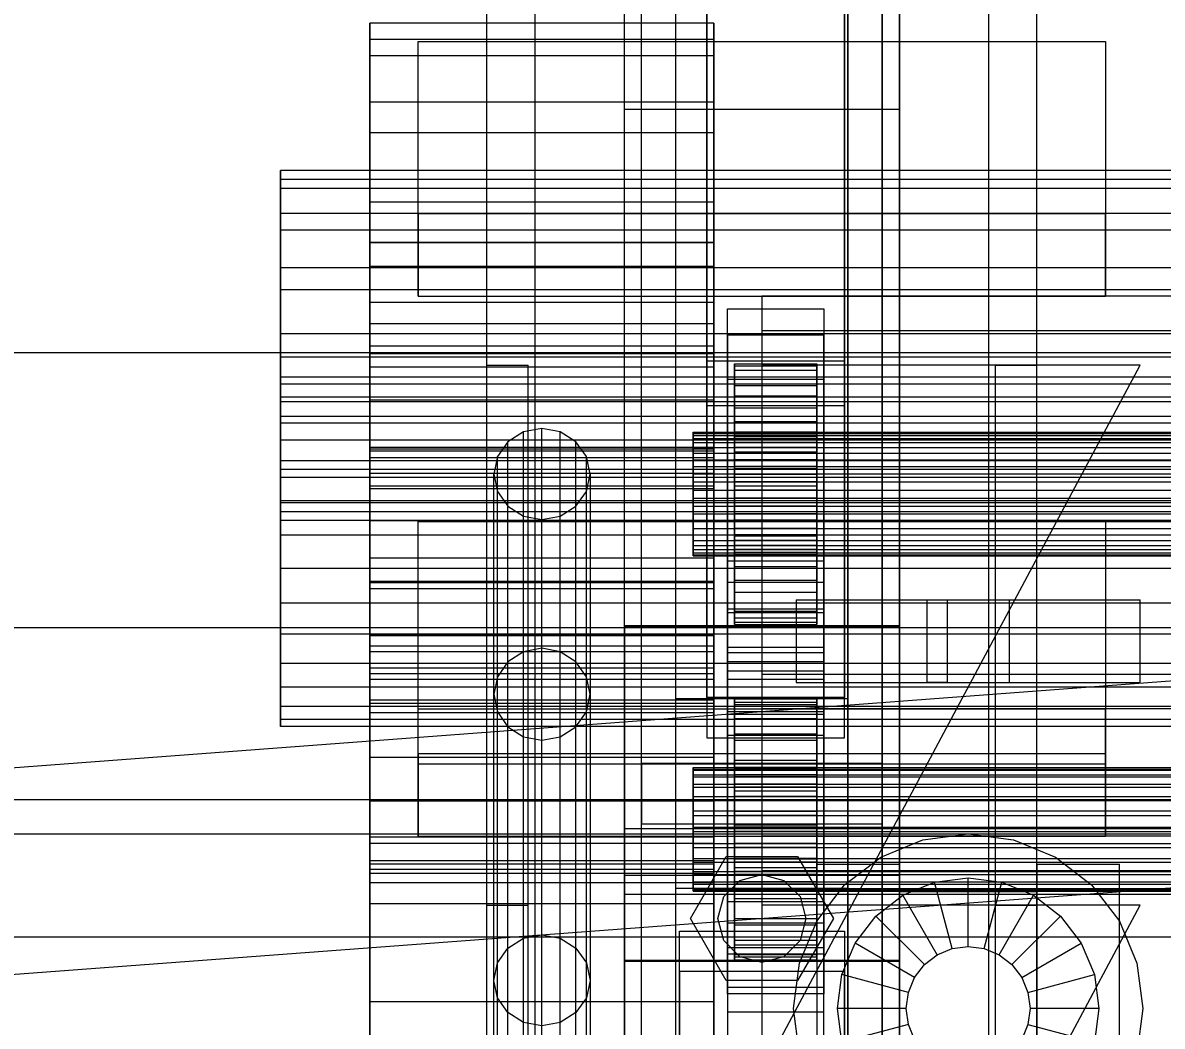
# Model space of a CAD drawing. Header units: millimetres. Extents: x -1970 to 34302, y -65268 to 6837.
# Drawn here: x -537.5 to -371.8, y -35649 to -35503.1 of the extents above; entities that cross this region are included whole.
import ezdxf

# ---------------------------------------------------------------- set-up
doc = ezdxf.new("R2010")
doc.units = ezdxf.units.MM
for name, color, linetype, lineweight in [('COTAS_O', 1, 'Continuous', 0), ('COTAS_P', 1, 'Continuous', 0), ('frontal_C01', 7, 'Continuous', 0), ('frontal_C02', 7, 'Continuous', 0), ('frontal_C07', 7, 'Continuous', 0), ('frontal_tolva_provisional', 7, 'Continuous', 0)]:
    doc.layers.add(name, color=color, linetype=linetype, lineweight=lineweight)
doc.dimstyles.new('R19_100', dxfattribs={"dimtxt": 250, "dimasz": 150, "dimexe": 150, "dimexo": 80, "dimgap": 100, "dimtad": 1, "dimtih": 1, "dimtoh": 1, "dimdsep": 46, "dimcen": 0.09, "dimadec": 0, "dimazin": 0, "dimtfac": 1, "dimtdec": 4, "dimtofl": 0, "dimtmove": 0, "dimatfit": 3, "dimfxl": 1, "dimtolj": 1, "dimtzin": 0, "dimarcsym": 0})

# ---------------------------------------------------------------- blocks, each defined once
blk = doc.blocks.new('*D41')
at = {"layer": 'COTAS_O', "color": 0, "lineweight": -2, "transparency": 16777216}
for p, q in [((-1480, -35920), (-1480, -35150)), ((490, -35920), (490, -35150)), ((-1330, -35300), (340, -35300))]:
    blk.add_line(p, q, dxfattribs=at)
at = {"layer": 'COTAS_O', "color": 0, "transparency": 16777216}
for points in [[(-1330, -35275), (-1330, -35325), (-1480, -35300)], [(340, -35275), (340, -35325), (490, -35300)]]:
    blk.add_solid(points, dxfattribs=at)
at = {"layer": 'Defpoints', "color": 0, "transparency": 16777216}
for p in [(490, -35300), (-1480, -36000), (490, -36000)]:
    blk.add_point(p, dxfattribs=at)
blk = doc.blocks.new('*D42')
at = {"layer": 'COTAS_P', "color": 0, "lineweight": -2, "transparency": 16777216}
for p, q in [((-724, -34900), (46, -34900)), ((-104, -35850), (-104, -35050)), ((-724, -36000), (46, -36000))]:
    blk.add_line(p, q, dxfattribs=at)
at = {"layer": 'COTAS_P', "color": 0, "transparency": 16777216}
for points in [[(-129, -35050), (-79, -35050), (-104, -34900)], [(-129, -35850), (-79, -35850), (-104, -36000)]]:
    blk.add_solid(points, dxfattribs=at)
at = {"layer": 'Defpoints', "color": 0, "transparency": 16777216}
for p in [(-804, -34900), (-104, -34900), (-804, -36000)]:
    blk.add_point(p, dxfattribs=at)
blk = doc.blocks.new('*D43')
at = {"layer": 'COTAS_P', "color": 0, "lineweight": -2, "transparency": 16777216}
for p, q in [((-804, -35920), (-804, -35150)), ((804, -35920), (804, -35150)), ((-654, -35300), (654, -35300))]:
    blk.add_line(p, q, dxfattribs=at)
at = {"layer": 'COTAS_P', "color": 0, "transparency": 16777216}
for points in [[(-654, -35275), (-654, -35325), (-804, -35300)], [(654, -35275), (654, -35325), (804, -35300)]]:
    blk.add_solid(points, dxfattribs=at)
at = {"layer": 'Defpoints', "color": 0, "transparency": 16777216}
for p in [(804, -35300), (-804, -36000), (804, -36000)]:
    blk.add_point(p, dxfattribs=at)

msp = doc.modelspace()

# ---------------------------------------------------------------- linework, layer by layer
at = {"layer": 'frontal_C01'}
for p, q in [((-470, -35975), (-470, -34088.498)), ((-463, -35975), (-463, -34088.498)), ((-397, -35975), (-397, -34088.498)), ((-390, -35975), (-390, -34088.498)), ((-470, -35975), (-470, -34888.934)), ((-463, -35975), (-463, -34888.934)), ((-397, -35975), (-397, -34888.934)), ((-390, -35975), (-390, -34888.934)), ((-442.5, -35717.137), (-442.5, -35058.194)), ((-417.5, -35058.194), (-417.5, -35717.137)), ((-442.5, -35742.506), (-442.5, -35083.563)), ((-417.5, -35742.506), (-417.5, -35083.563)), ((-450, -35706.138), (-450, -35321.929)), ((-410, -35321.929), (-410, -35706.138)), ((-450, -35753.506), (-450, -35369.297)), ((-410, -35753.506), (-410, -35369.297)), ((-438, -35552.291), (-438, -35403.009)), ((-418, -35403.009), (-418, -35552.291)), ((-438, -35409.412), (-438, -35558.694)), ((-418, -35558.694), (-418, -35409.412)), ((-450, -35627.029), (-450, -35436.141)), ((-410, -35436.141), (-410, -35627.029)), ((-447.5, -35725.019), (-447.5, -35450.285)), ((-412.5, -35450.285), (-412.5, -35725.019)), ((-447.5, -35734.624), (-447.5, -35459.89)), ((-412.5, -35734.624), (-412.5, -35459.89)), ((-450, -35664.923), (-450, -35474.035)), ((-410, -35664.923), (-410, -35474.035)), ((-487, -35507.875), (-487, -35503.105)), ((-487, -35503.105), (-487, -35505.474)), ((-437, -35503.105), (-487, -35503.105)), ((-437, -35505.474), (-437, -35503.105)), ((-437, -35503.105), (-437, -35507.875)), ((-487, -35505.474), (-487, -35514.622)), ((-437, -35505.474), (-487, -35505.474)), ((-437, -35514.622), (-437, -35505.474)), ((-487, -35519.058), (-487, -35507.875)), ((-437, -35507.875), (-487, -35507.875)), ((-437, -35507.875), (-437, -35519.058)), ((-487, -35514.622), (-487, -35529.156)), ((-437, -35514.622), (-487, -35514.622)), ((-437, -35529.156), (-437, -35514.622)), ((-487, -35534.952), (-487, -35519.058)), ((-437, -35519.058), (-487, -35519.058)), ((-437, -35519.058), (-437, -35534.952)), ((-500, -35527.145), (-500, -35524.557)), ((-500, -35524.557), (-500, -35525.842)), ((-350, -35524.557), (-500, -35524.557)), ((-500, -35525.842), (-500, -35530.806)), ((-350, -35525.842), (-500, -35525.842)), ((-500, -35533.212), (-500, -35527.145)), ((-350, -35527.145), (-500, -35527.145)), ((-487, -35529.156), (-487, -35546.863)), ((-437, -35529.156), (-487, -35529.156)), ((-437, -35546.863), (-437, -35529.156)), ((-500, -35530.806), (-500, -35538.691)), ((-350, -35530.806), (-500, -35530.806)), ((-500, -35541.836), (-500, -35533.212)), ((-350, -35533.212), (-500, -35533.212)), ((-487, -35553.137), (-487, -35534.952)), ((-487, -35534.952), (-437, -35534.952)), ((-437, -35534.952), (-437, -35553.137)), ((-500, -35538.691), (-500, -35548.298)), ((-350, -35538.691), (-500, -35538.691)), ((-500, -35551.702), (-500, -35541.836)), ((-500, -35541.836), (-350, -35541.836)), ((-435, -35548.501), (-435, -35544.659)), ((-435, -35544.659), (-421, -35544.659)), ((-435, -35584.448), (-435, -35544.659)), ((-421, -35544.659), (-421, -35548.501)), ((-421, -35544.659), (-421, -35584.448)), ((-487, -35546.863), (-487, -35565.048)), ((-437, -35546.863), (-487, -35546.863)), ((-437, -35565.048), (-437, -35546.863)), ((-500, -35548.298), (-500, -35558.164)), ((-350, -35548.298), (-500, -35548.298)), ((-421, -35548.501), (-435, -35548.501)), ((-435, -35548.501), (-435, -35588.29)), ((-421, -35588.29), (-421, -35548.501)), ((-487, -35631.184), (-487, -35551.14)), ((-487, -35551.14), (-437, -35551.14)), ((-487, -35565.35), (-487, -35551.14)), ((-437, -35551.14), (-437, -35631.184)), ((-437, -35551.14), (-437, -35565.35)), ((-500, -35561.309), (-500, -35551.702)), ((-350, -35551.702), (-500, -35551.702)), ((-418, -35552.291), (-438, -35552.291)), ((-438, -35552.291), (-438, -35558.694)), ((-434, -35562.616), (-434, -35552.636)), ((-434, -35552.636), (-434, -35552.967)), ((-434, -35552.636), (-422, -35552.636)), ((-434, -35553.598), (-434, -35552.636)), ((-434, -35562.773), (-434, -35552.967)), ((-434, -35552.967), (-434, -35554.568)), ((-434, -35552.967), (-422, -35552.967)), ((-422, -35552.967), (-422, -35552.636)), ((-422, -35552.636), (-422, -35562.616)), ((-422, -35552.636), (-422, -35553.598)), ((-422, -35554.568), (-422, -35552.967)), ((-422, -35552.967), (-422, -35562.773)), ((-418, -35558.694), (-418, -35552.291)), ((-487, -35570.844), (-487, -35553.137)), ((-437, -35553.137), (-487, -35553.137)), ((-437, -35553.137), (-437, -35570.844)), ((-434, -35563.071), (-434, -35553.598)), ((-434, -35553.598), (-422, -35553.598)), ((-434, -35555.785), (-434, -35553.598)), ((-434, -35563.531), (-434, -35554.568)), ((-434, -35554.568), (-434, -35557.329)), ((-434, -35554.568), (-422, -35554.568)), ((-422, -35553.598), (-422, -35563.071)), ((-422, -35553.598), (-422, -35555.785)), ((-422, -35557.329), (-422, -35554.568)), ((-422, -35554.568), (-422, -35563.531)), ((-435, -35558.747), (-435, -35554.905)), ((-435, -35554.905), (-421, -35554.905)), ((-435, -35594.694), (-435, -35554.905)), ((-434, -35564.107), (-434, -35555.785)), ((-434, -35555.785), (-422, -35555.785)), ((-434, -35559.051), (-434, -35555.785)), ((-422, -35555.785), (-422, -35564.107)), ((-422, -35555.785), (-422, -35559.051)), ((-421, -35554.905), (-421, -35558.747)), ((-421, -35554.905), (-421, -35594.694)), ((-434, -35564.839), (-434, -35557.329)), ((-434, -35557.329), (-434, -35561.063)), ((-434, -35557.329), (-422, -35557.329)), ((-422, -35561.063), (-422, -35557.329)), ((-422, -35557.329), (-422, -35564.839)), ((-500, -35558.164), (-500, -35566.788)), ((-350, -35558.164), (-500, -35558.164)), ((-438, -35558.694), (-418, -35558.694)), ((-421, -35558.747), (-435, -35558.747)), ((-435, -35558.747), (-435, -35598.536)), ((-434, -35565.654), (-434, -35559.051)), ((-434, -35559.051), (-422, -35559.051)), ((-434, -35563.171), (-434, -35559.051)), ((-422, -35559.051), (-422, -35565.654)), ((-422, -35559.051), (-422, -35563.171)), ((-421, -35598.536), (-421, -35558.747)), ((-434, -35566.607), (-434, -35561.063)), ((-434, -35561.063), (-434, -35565.514)), ((-434, -35561.063), (-422, -35561.063)), ((-422, -35565.514), (-422, -35561.063)), ((-422, -35561.063), (-422, -35566.607)), ((-500, -35569.194), (-500, -35561.309)), ((-350, -35561.309), (-500, -35561.309)), ((-464.679, -35562.557), (-466.95, -35563.995)), ((-462, -35562.052), (-464.679, -35562.557)), ((-464.679, -35636.197), (-464.679, -35562.557)), ((-459.321, -35562.557), (-462, -35562.052)), ((-462, -35635.692), (-462, -35562.052)), ((-457.05, -35563.995), (-459.321, -35562.557)), ((-459.321, -35636.197), (-459.321, -35562.557)), ((-440, -35563.071), (-440, -35562.616)), ((-440, -35562.616), (-440, -35562.773)), ((-440, -35562.616), (440, -35562.616)), ((-440, -35562.773), (-440, -35563.531)), ((-440, -35562.773), (440, -35562.773)), ((-434, -35562.773), (-434, -35562.616)), ((-422, -35562.616), (-434, -35562.616)), ((-434, -35562.616), (-434, -35563.071)), ((-434, -35563.531), (-434, -35562.773)), ((-422, -35562.773), (-434, -35562.773)), ((-422, -35562.616), (-422, -35562.773)), ((-422, -35563.071), (-422, -35562.616)), ((-422, -35562.773), (-422, -35563.531)), ((-466.95, -35563.995), (-468.467, -35566.146)), ((-466.95, -35637.635), (-466.95, -35563.995)), ((-455.533, -35566.146), (-457.05, -35563.995)), ((-457.05, -35637.635), (-457.05, -35563.995)), ((-440, -35564.107), (-440, -35563.071)), ((-440, -35563.071), (440, -35563.071)), ((-440, -35563.531), (-440, -35564.839)), ((-440, -35563.531), (440, -35563.531)), ((-440, -35565.654), (-440, -35564.107)), ((-440, -35564.107), (440, -35564.107)), ((-422, -35563.071), (-434, -35563.071)), ((-434, -35563.071), (-434, -35564.107)), ((-434, -35567.606), (-434, -35563.171)), ((-434, -35563.171), (-422, -35563.171)), ((-434, -35567.866), (-434, -35563.171)), ((-434, -35564.839), (-434, -35563.531)), ((-422, -35563.531), (-434, -35563.531)), ((-422, -35564.107), (-434, -35564.107)), ((-434, -35564.107), (-434, -35565.654)), ((-422, -35564.107), (-422, -35563.071)), ((-422, -35563.171), (-422, -35567.606)), ((-422, -35563.171), (-422, -35567.866)), ((-422, -35563.531), (-422, -35564.839)), ((-422, -35565.654), (-422, -35564.107)), ((-487, -35622.394), (-487, -35564.763)), ((-487, -35564.763), (-437, -35564.763)), ((-487, -35570.447), (-487, -35564.763)), ((-487, -35565.048), (-487, -35580.942)), ((-437, -35565.048), (-487, -35565.048)), ((-437, -35565.35), (-487, -35565.35)), ((-487, -35565.35), (-487, -35645.394)), ((-468.467, -35566.146), (-469, -35568.684)), ((-468.467, -35639.786), (-468.467, -35566.146)), ((-455, -35568.684), (-455.533, -35566.146)), ((-455.533, -35639.786), (-455.533, -35566.146)), ((-440, -35564.839), (-440, -35566.607)), ((-440, -35564.839), (440, -35564.839)), ((-440, -35567.606), (-440, -35565.654)), ((-440, -35565.654), (440, -35565.654)), ((-437, -35564.763), (-437, -35622.394)), ((-437, -35564.763), (-437, -35570.447)), ((-437, -35580.942), (-437, -35565.048)), ((-437, -35645.394), (-437, -35565.35)), ((-434, -35566.607), (-434, -35564.839)), ((-422, -35564.839), (-434, -35564.839)), ((-434, -35565.514), (-434, -35568.716)), ((-422, -35565.514), (-434, -35565.514)), ((-434, -35565.514), (-434, -35570.38)), ((-422, -35565.654), (-434, -35565.654)), ((-434, -35565.654), (-434, -35567.606)), ((-422, -35564.839), (-422, -35566.607)), ((-422, -35568.716), (-422, -35565.514)), ((-422, -35570.38), (-422, -35565.514)), ((-422, -35567.606), (-422, -35565.654)), ((-500, -35566.788), (-500, -35572.855)), ((-350, -35566.788), (-500, -35566.788)), ((-440, -35566.607), (-440, -35568.716)), ((-440, -35566.607), (440, -35566.607)), ((-440, -35569.83), (-440, -35567.606)), ((-440, -35567.606), (440, -35567.606)), ((-434, -35568.716), (-434, -35566.607)), ((-422, -35566.607), (-434, -35566.607)), ((-422, -35567.606), (-434, -35567.606)), ((-434, -35567.606), (-434, -35569.83)), ((-434, -35569.83), (-434, -35567.866)), ((-434, -35567.866), (-422, -35567.866)), ((-434, -35572.815), (-434, -35567.866)), ((-422, -35566.607), (-422, -35568.716)), ((-422, -35569.83), (-422, -35567.606)), ((-422, -35567.866), (-422, -35569.83)), ((-422, -35567.866), (-422, -35572.815)), ((-500, -35574.158), (-500, -35569.194)), ((-350, -35569.194), (-500, -35569.194)), ((-487, -35626.184), (-487, -35568.552)), ((-487, -35568.552), (-437, -35568.552)), ((-487, -35592.236), (-487, -35568.552)), ((-469, -35568.684), (-468.467, -35571.222)), ((-469, -35642.324), (-469, -35568.684)), ((-455.533, -35571.222), (-455, -35568.684)), ((-455, -35568.684), (-455, -35642.324)), ((-440, -35568.716), (-440, -35571.021)), ((440, -35568.716), (-440, -35568.716)), ((-437, -35568.552), (-437, -35626.184)), ((-437, -35568.552), (-437, -35592.236)), ((-434, -35568.716), (-422, -35568.716)), ((-434, -35571.021), (-434, -35568.716)), ((-422, -35568.716), (-422, -35571.021)), ((-437, -35570.447), (-487, -35570.447)), ((-487, -35570.447), (-487, -35628.078)), ((-487, -35585.378), (-487, -35570.844)), ((-437, -35570.844), (-487, -35570.844)), ((-440, -35572.174), (-440, -35569.83)), ((-440, -35569.83), (440, -35569.83)), ((-440, -35571.021), (-440, -35573.365)), ((-440, -35571.021), (440, -35571.021)), ((-437, -35628.078), (-437, -35570.447)), ((-437, -35570.844), (-437, -35585.378)), ((-422, -35569.83), (-434, -35569.83)), ((-434, -35569.83), (-434, -35572.174)), ((-434, -35571.021), (-434, -35570.38)), ((-434, -35570.38), (-434, -35575.329)), ((-434, -35570.38), (-422, -35570.38)), ((-434, -35573.365), (-434, -35571.021)), ((-422, -35571.021), (-434, -35571.021)), ((-422, -35572.174), (-422, -35569.83)), ((-422, -35575.329), (-422, -35570.38)), ((-422, -35570.38), (-422, -35571.021)), ((-422, -35571.021), (-422, -35573.365)), ((-500, -35572.855), (-500, -35575.443)), ((-350, -35572.855), (-500, -35572.855)), ((-468.467, -35571.222), (-466.95, -35573.373)), ((-468.467, -35644.862), (-468.467, -35571.222)), ((-457.05, -35573.373), (-455.533, -35571.222)), ((-455.533, -35644.862), (-455.533, -35571.222)), ((-440, -35574.479), (-440, -35572.174)), ((-440, -35572.174), (440, -35572.174)), ((-434, -35572.174), (-434, -35572.815)), ((-422, -35572.174), (-434, -35572.174)), ((-434, -35572.174), (-434, -35574.479)), ((-434, -35572.815), (-422, -35572.815)), ((-434, -35577.681), (-434, -35572.815)), ((-422, -35572.815), (-422, -35572.174)), ((-422, -35574.479), (-422, -35572.174)), ((-422, -35572.815), (-422, -35577.681)), ((-500, -35575.443), (-500, -35574.158)), ((-350, -35574.158), (-500, -35574.158)), ((-466.95, -35573.373), (-464.679, -35574.811)), ((-466.95, -35647.013), (-466.95, -35573.373)), ((-459.321, -35574.811), (-457.05, -35573.373)), ((-457.05, -35647.013), (-457.05, -35573.373)), ((-440, -35573.365), (-440, -35575.589)), ((-440, -35573.365), (440, -35573.365)), ((-440, -35576.587), (-440, -35574.479)), ((-440, -35574.479), (440, -35574.479)), ((-434, -35575.589), (-434, -35573.365)), ((-434, -35573.365), (-434, -35575.329)), ((-422, -35573.365), (-434, -35573.365)), ((-434, -35574.479), (-434, -35577.681)), ((-422, -35574.479), (-434, -35574.479)), ((-434, -35574.479), (-434, -35576.587)), ((-422, -35575.329), (-422, -35573.365)), ((-422, -35573.365), (-422, -35575.589)), ((-422, -35577.681), (-422, -35574.479)), ((-422, -35576.587), (-422, -35574.479)), ((-350, -35575.443), (-500, -35575.443)), ((-480, -35609.369), (-480, -35575.573)), ((-480, -35575.573), (-380, -35575.573)), ((-480, -35621.369), (-480, -35575.573)), ((-464.679, -35574.811), (-462, -35575.315)), ((-464.679, -35648.451), (-464.679, -35574.811)), ((-462, -35575.315), (-459.321, -35574.811)), ((-462, -35648.955), (-462, -35575.315)), ((-459.321, -35648.451), (-459.321, -35574.811)), ((-440, -35575.589), (-440, -35577.54)), ((-440, -35575.589), (440, -35575.589)), ((-434, -35575.329), (-434, -35580.024)), ((-434, -35575.329), (-422, -35575.329)), ((-434, -35577.54), (-434, -35575.589)), ((-434, -35575.589), (-434, -35580.024)), ((-422, -35575.589), (-434, -35575.589)), ((-422, -35580.024), (-422, -35575.329)), ((-422, -35580.024), (-422, -35575.589)), ((-422, -35575.589), (-422, -35577.54)), ((-380, -35575.573), (-380, -35609.369)), ((-380, -35575.573), (-380, -35621.369)), ((-440, -35578.356), (-440, -35576.587)), ((-440, -35576.587), (440, -35576.587)), ((-440, -35577.54), (-440, -35579.087)), ((-440, -35577.54), (440, -35577.54)), ((-434, -35576.587), (-434, -35582.132)), ((-422, -35576.587), (-434, -35576.587)), ((-434, -35576.587), (-434, -35578.356)), ((-434, -35579.087), (-434, -35577.54)), ((-434, -35577.54), (-434, -35584.144)), ((-422, -35577.54), (-434, -35577.54)), ((-434, -35577.681), (-422, -35577.681)), ((-434, -35582.132), (-434, -35577.681)), ((-422, -35582.132), (-422, -35576.587)), ((-422, -35578.356), (-422, -35576.587)), ((-422, -35584.144), (-422, -35577.54)), ((-422, -35577.54), (-422, -35579.087)), ((-422, -35577.681), (-422, -35582.132)), ((-440, -35579.664), (-440, -35578.356)), ((-440, -35578.356), (440, -35578.356)), ((-440, -35579.087), (-440, -35580.124)), ((-440, -35579.087), (440, -35579.087)), ((-434, -35578.356), (-434, -35585.866)), ((-422, -35578.356), (-434, -35578.356)), ((-434, -35578.356), (-434, -35579.664)), ((-434, -35580.124), (-434, -35579.087)), ((-434, -35579.087), (-434, -35587.409)), ((-422, -35579.087), (-434, -35579.087)), ((-422, -35585.866), (-422, -35578.356)), ((-422, -35579.664), (-422, -35578.356)), ((-422, -35587.409), (-422, -35579.087)), ((-422, -35579.087), (-422, -35580.124)), ((-487, -35580.942), (-487, -35592.125)), ((-437, -35580.942), (-487, -35580.942)), ((-440, -35580.422), (-440, -35579.664)), ((-440, -35579.664), (440, -35579.664)), ((-440, -35580.124), (-440, -35580.579)), ((-440, -35580.124), (440, -35580.124)), ((-440, -35580.579), (-440, -35580.422)), ((-440, -35580.422), (440, -35580.422)), ((-440, -35580.579), (440, -35580.579)), ((-437, -35592.125), (-437, -35580.942)), ((-434, -35579.664), (-434, -35588.627)), ((-422, -35579.664), (-434, -35579.664)), ((-434, -35579.664), (-434, -35580.422)), ((-434, -35580.024), (-434, -35584.144)), ((-434, -35580.024), (-422, -35580.024)), ((-434, -35580.579), (-434, -35580.124)), ((-434, -35580.124), (-434, -35589.597)), ((-422, -35580.124), (-434, -35580.124)), ((-434, -35580.422), (-434, -35590.227)), ((-422, -35580.422), (-434, -35580.422)), ((-434, -35580.422), (-434, -35580.579)), ((-434, -35580.579), (-434, -35590.558)), ((-422, -35580.579), (-434, -35580.579)), ((-422, -35588.627), (-422, -35579.664)), ((-422, -35580.422), (-422, -35579.664)), ((-422, -35584.144), (-422, -35580.024)), ((-422, -35589.597), (-422, -35580.124)), ((-422, -35580.124), (-422, -35580.579)), ((-422, -35590.227), (-422, -35580.422)), ((-422, -35580.579), (-422, -35580.422)), ((-422, -35590.558), (-422, -35580.579)), ((-435, -35596.014), (-435, -35581.286)), ((-435, -35581.286), (-421, -35581.286)), ((-435, -35588.865), (-435, -35581.286)), ((-434, -35582.132), (-422, -35582.132)), ((-434, -35585.866), (-434, -35582.132)), ((-422, -35582.132), (-422, -35585.866)), ((-421, -35581.286), (-421, -35596.014)), ((-421, -35581.286), (-421, -35588.865)), ((-421, -35584.448), (-435, -35584.448)), ((-435, -35584.448), (-435, -35588.29)), ((-434, -35584.144), (-434, -35587.409)), ((-434, -35584.144), (-422, -35584.144)), ((-422, -35587.409), (-422, -35584.144)), ((-421, -35588.29), (-421, -35584.448)), ((-487, -35594.526), (-487, -35585.378)), ((-437, -35585.378), (-487, -35585.378)), ((-437, -35585.378), (-437, -35594.526)), ((-434, -35585.866), (-422, -35585.866)), ((-434, -35588.627), (-434, -35585.866)), ((-422, -35585.866), (-422, -35588.627)), ((-434, -35587.409), (-434, -35589.597)), ((-434, -35587.409), (-422, -35587.409)), ((-422, -35589.597), (-422, -35587.409)), ((-435, -35588.29), (-421, -35588.29)), ((-421, -35588.865), (-435, -35588.865)), ((-435, -35588.865), (-435, -35603.593)), ((-434, -35588.627), (-422, -35588.627)), ((-434, -35590.227), (-434, -35588.627)), ((-422, -35588.627), (-422, -35590.227)), ((-421, -35603.593), (-421, -35588.865)), ((-434, -35589.597), (-434, -35590.558)), ((-434, -35589.597), (-422, -35589.597)), ((-434, -35590.227), (-422, -35590.227)), ((-434, -35590.558), (-434, -35590.227)), ((-434, -35590.558), (-422, -35590.558)), ((-422, -35590.558), (-422, -35589.597)), ((-422, -35590.227), (-422, -35590.558)), ((-487, -35592.125), (-487, -35596.895)), ((-437, -35592.125), (-487, -35592.125)), ((-437, -35592.236), (-487, -35592.236)), ((-487, -35592.236), (-487, -35649.868)), ((-437, -35596.895), (-437, -35592.125)), ((-437, -35649.868), (-437, -35592.236)), ((-487, -35596.895), (-487, -35594.526)), ((-437, -35594.526), (-487, -35594.526)), ((-437, -35594.526), (-437, -35596.895)), ((-421, -35594.694), (-435, -35594.694)), ((-435, -35594.694), (-435, -35598.536)), ((-421, -35596.014), (-435, -35596.014)), ((-435, -35596.014), (-435, -35603.593)), ((-421, -35598.536), (-421, -35594.694)), ((-421, -35603.593), (-421, -35596.014)), ((-437, -35596.895), (-487, -35596.895)), ((-435, -35598.536), (-421, -35598.536)), ((-435, -35603.593), (-421, -35603.593)), ((-380, -35609.369), (-480, -35609.369)), ((-480, -35609.369), (-480, -35621.369)), ((-380, -35621.369), (-380, -35609.369)), ((-450, -35629.823), (-450, -35620.217)), ((-450, -35620.217), (450, -35620.217)), ((-450, -35658.112), (-450, -35620.217)), ((-437, -35622.394), (-487, -35622.394)), ((-487, -35622.394), (-487, -35628.078)), ((-480, -35621.369), (-380, -35621.369)), ((-437, -35628.078), (-437, -35622.394)), ((-430, -35621.369), (-430, -35626.369)), ((430, -35621.369), (-430, -35621.369)), ((-437, -35626.184), (-487, -35626.184)), ((-487, -35626.184), (-487, -35649.868)), ((-450, -35664.923), (-450, -35627.029)), ((-450, -35627.029), (-410, -35627.029)), ((-437, -35649.868), (-437, -35626.184)), ((430, -35626.369), (-430, -35626.369)), ((-430, -35626.369), (-430, -35676.369)), ((-410, -35627.029), (-410, -35664.923)), ((-487, -35628.078), (-437, -35628.078)), ((450, -35629.823), (-450, -35629.823)), ((-450, -35629.823), (-450, -35667.717)), ((-437, -35631.184), (-487, -35631.184)), ((-487, -35631.184), (-487, -35645.394)), ((-470, -35734.369), (-470, -35631.369)), ((-470, -35631.369), (-464, -35631.369)), ((-464, -35734.369), (-464, -35631.369)), ((-437, -35645.394), (-437, -35631.184)), ((-430, -35734.369), (-375, -35631.369)), ((-375, -35631.369), (-430, -35631.369)), ((-430, -35631.369), (-430, -35734.369)), ((-396, -35734.369), (-396, -35631.369)), ((-396, -35631.369), (-390, -35631.369)), ((-390, -35734.369), (-390, -35631.369)), ((-464.679, -35636.197), (-462, -35635.692)), ((-462, -35635.692), (-459.321, -35636.197)), ((-466.95, -35637.635), (-464.679, -35636.197)), ((-459.321, -35636.197), (-457.05, -35637.635)), ((-468.467, -35639.786), (-466.95, -35637.635)), ((-457.05, -35637.635), (-455.533, -35639.786)), ((-469, -35642.324), (-468.467, -35639.786)), ((-455.533, -35639.786), (-455, -35642.324)), ((-468.467, -35644.862), (-469, -35642.324)), ((-455, -35642.324), (-455.533, -35644.862)), ((-487, -35645.394), (-437, -35645.394)), ((-466.95, -35647.013), (-468.467, -35644.862)), ((-455.533, -35644.862), (-457.05, -35647.013)), ((-464.679, -35648.451), (-466.95, -35647.013)), ((-457.05, -35647.013), (-459.321, -35648.451)), ((-462, -35648.955), (-464.679, -35648.451)), ((-459.321, -35648.451), (-462, -35648.955))]:
    msp.add_line(p, q, dxfattribs=at)
at = {"layer": 'frontal_C02'}
for p, q in [((-470, -35975), (-470, -33576.746)), ((-463, -35975), (-463, -33576.746)), ((-397, -35975), (-397, -33576.746)), ((-390, -35975), (-390, -33576.746)), ((-470, -35975), (-470, -34072.136)), ((-463, -35975), (-463, -34072.136)), ((-397, -35975), (-397, -34072.136)), ((-390, -35975), (-390, -34072.136)), ((-470, -35975), (-470, -34861.253)), ((-463, -35975), (-463, -34861.253)), ((-397, -35975), (-397, -34861.253)), ((-390, -35975), (-390, -34861.253)), ((-442.5, -35601.333), (-442.5, -35132.029)), ((-417.5, -35132.029), (-417.5, -35601.333)), ((-442.5, -35628.97), (-442.5, -35159.666)), ((-417.5, -35628.97), (-417.5, -35159.666)), ((-450, -35515.692), (-450, -35164.974)), ((-410, -35515.692), (-410, -35164.974)), ((-450, -35590.878), (-450, -35303.277)), ((-410, -35303.277), (-410, -35590.878)), ((-450, -35639.425), (-450, -35351.825)), ((-410, -35639.425), (-410, -35351.825)), ((-438, -35601.188), (-438, -35450.491)), ((-418, -35450.491), (-418, -35601.188)), ((-438, -35456.337), (-438, -35607.033)), ((-418, -35607.033), (-418, -35456.337)), ((-450, -35515.692), (-450, -35477.439)), ((-450, -35651.688), (-450, -35477.439)), ((-410, -35477.439), (-410, -35515.692)), ((-410, -35477.439), (-410, -35651.688)), ((-447.5, -35610.767), (-447.5, -35492.182)), ((-412.5, -35492.182), (-412.5, -35610.767)), ((-447.5, -35619.535), (-447.5, -35500.95)), ((-412.5, -35619.535), (-412.5, -35500.95)), ((-480, -35530.837), (-480, -35505.776)), ((-480, -35505.776), (-380, -35505.776)), ((-480, -35542.837), (-480, -35505.776)), ((-380, -35505.776), (-380, -35530.837)), ((-380, -35505.776), (-380, -35542.837)), ((-410, -35515.692), (-450, -35515.692)), ((-450, -35689.941), (-450, -35515.692)), ((-410, -35689.941), (-410, -35515.692)), ((-380, -35530.837), (-480, -35530.837)), ((-480, -35530.837), (-480, -35542.837)), ((-380, -35542.837), (-380, -35530.837)), ((-487, -35538.504), (-487, -35533.217)), ((-487, -35533.217), (-487, -35535.052)), ((-437, -35533.217), (-487, -35533.217)), ((-437, -35535.052), (-437, -35533.217)), ((-437, -35533.217), (-437, -35538.504)), ((-487, -35535.052), (-487, -35543.73)), ((-437, -35535.052), (-487, -35535.052)), ((-437, -35543.73), (-437, -35535.052)), ((-487, -35550.108), (-487, -35538.504)), ((-437, -35538.504), (-487, -35538.504)), ((-437, -35538.504), (-437, -35550.108)), ((-480, -35542.837), (-380, -35542.837)), ((-430, -35542.837), (-430, -35547.837)), ((430, -35542.837), (-430, -35542.837)), ((-487, -35543.73), (-487, -35557.93)), ((-437, -35543.73), (-487, -35543.73)), ((-437, -35557.93), (-437, -35543.73)), ((430, -35547.837), (-430, -35547.837)), ((-430, -35547.837), (-430, -35597.837)), ((-487, -35566.264), (-487, -35550.108)), ((-437, -35550.108), (-487, -35550.108)), ((-437, -35550.108), (-437, -35566.264)), ((-470, -35655.837), (-470, -35552.837)), ((-470, -35552.837), (-464, -35552.837)), ((-464, -35655.837), (-464, -35552.837)), ((-430, -35655.837), (-375, -35552.837)), ((-375, -35552.837), (-430, -35552.837)), ((-430, -35552.837), (-430, -35655.837)), ((-396, -35655.837), (-396, -35552.837)), ((-396, -35552.837), (-390, -35552.837)), ((-390, -35655.837), (-390, -35552.837)), ((-500, -35557.486), (-500, -35554.618)), ((-500, -35554.618), (-500, -35555.613)), ((-350, -35554.618), (-500, -35554.618)), ((-500, -35555.613), (-500, -35560.322)), ((-350, -35555.613), (-500, -35555.613)), ((-500, -35563.782), (-500, -35557.486)), ((-350, -35557.486), (-500, -35557.486)), ((-487, -35557.93), (-487, -35575.49)), ((-437, -35557.93), (-487, -35557.93)), ((-437, -35575.49), (-437, -35557.93)), ((-500, -35560.322), (-500, -35568.026)), ((-350, -35560.322), (-500, -35560.322)), ((-500, -35572.547), (-500, -35563.782)), ((-350, -35563.782), (-500, -35563.782)), ((-487, -35584.51), (-487, -35566.264)), ((-487, -35566.264), (-437, -35566.264)), ((-437, -35566.264), (-437, -35584.51)), ((-500, -35568.026), (-500, -35577.553)), ((-350, -35568.026), (-500, -35568.026)), ((-500, -35582.447), (-500, -35572.547)), ((-500, -35572.547), (-350, -35572.547)), ((-487, -35575.49), (-487, -35593.736)), ((-437, -35575.49), (-487, -35575.49)), ((-437, -35593.736), (-437, -35575.49)), ((-500, -35577.553), (-500, -35587.453)), ((-350, -35577.553), (-500, -35577.553)), ((-500, -35591.974), (-500, -35582.447)), ((-350, -35582.447), (-500, -35582.447)), ((-487, -35657.312), (-487, -35584.245)), ((-487, -35584.245), (-437, -35584.245)), ((-487, -35598.59), (-487, -35584.245)), ((-437, -35584.245), (-437, -35657.312)), ((-437, -35584.245), (-437, -35598.59)), ((-487, -35602.07), (-487, -35584.51)), ((-437, -35584.51), (-487, -35584.51)), ((-437, -35584.51), (-437, -35602.07)), ((-500, -35587.453), (-500, -35596.218)), ((-350, -35587.453), (-500, -35587.453)), ((-410, -35590.77), (-450, -35590.77)), ((-450, -35590.77), (-450, -35639.533)), ((-450, -35722.94), (-450, -35590.77)), ((-450, -35639.425), (-450, -35590.878)), ((-450, -35590.878), (-410, -35590.878)), ((-410, -35639.533), (-410, -35590.77)), ((-410, -35590.77), (-410, -35722.94)), ((-410, -35590.878), (-410, -35639.425)), ((-500, -35599.678), (-500, -35591.974)), ((-350, -35591.974), (-500, -35591.974)), ((-487, -35593.736), (-487, -35609.892)), ((-437, -35593.736), (-487, -35593.736)), ((-462, -35594.023), (-464.679, -35594.533)), ((-459.321, -35594.533), (-462, -35594.023)), ((-462, -35661.244), (-462, -35594.023)), ((-437, -35609.892), (-437, -35593.736)), ((-435, -35597.362), (-435, -35593.855)), ((-435, -35593.855), (-421, -35593.855)), ((-435, -35634.021), (-435, -35593.855)), ((-421, -35593.855), (-421, -35597.362)), ((-421, -35593.855), (-421, -35634.021)), ((-466.95, -35595.984), (-468.467, -35598.156)), ((-464.679, -35594.533), (-466.95, -35595.984)), ((-466.95, -35663.205), (-466.95, -35595.984)), ((-464.679, -35661.754), (-464.679, -35594.533)), ((-457.05, -35595.984), (-459.321, -35594.533)), ((-459.321, -35661.754), (-459.321, -35594.533)), ((-455.533, -35598.156), (-457.05, -35595.984)), ((-457.05, -35663.205), (-457.05, -35595.984)), ((-500, -35596.218), (-500, -35602.514)), ((-350, -35596.218), (-500, -35596.218)), ((-487, -35650.295), (-487, -35597.688)), ((-487, -35597.688), (-437, -35597.688)), ((-487, -35603.426), (-487, -35597.688)), ((-437, -35597.688), (-437, -35650.295)), ((-437, -35597.688), (-437, -35603.426)), ((-421, -35597.362), (-435, -35597.362)), ((-435, -35597.362), (-435, -35637.528)), ((-421, -35637.528), (-421, -35597.362)), ((-437, -35598.59), (-487, -35598.59)), ((-487, -35598.59), (-487, -35671.657)), ((-468.467, -35598.156), (-469, -35600.718)), ((-468.467, -35665.377), (-468.467, -35598.156)), ((-455, -35600.718), (-455.533, -35598.156)), ((-455.533, -35665.377), (-455.533, -35598.156)), ((-437, -35671.657), (-437, -35598.59)), ((-430, -35597.837), (-430, -35602.837)), ((430, -35597.837), (-430, -35597.837)), ((-500, -35604.387), (-500, -35599.678)), ((-350, -35599.678), (-500, -35599.678)), ((-469, -35600.718), (-468.467, -35603.279)), ((-469, -35667.939), (-469, -35600.718)), ((-455.533, -35603.279), (-455, -35600.718)), ((-455, -35600.718), (-455, -35667.939)), ((-500, -35602.514), (-500, -35605.382)), ((-350, -35602.514), (-500, -35602.514)), ((-487, -35654.121), (-487, -35601.513)), ((-487, -35601.513), (-437, -35601.513)), ((-487, -35625.421), (-487, -35601.513)), ((-487, -35616.27), (-487, -35602.07)), ((-437, -35602.07), (-487, -35602.07)), ((-442.5, -35628.97), (-442.5, -35601.333)), ((-442.5, -35601.333), (-417.5, -35601.333)), ((-418, -35601.188), (-438, -35601.188)), ((-438, -35601.188), (-438, -35607.033)), ((-437, -35601.513), (-437, -35654.121)), ((-437, -35601.513), (-437, -35625.421)), ((-437, -35602.07), (-437, -35616.27)), ((-434, -35611.373), (-434, -35601.38)), ((-434, -35601.38), (-434, -35601.855)), ((-434, -35601.38), (-422, -35601.38)), ((-434, -35602.198), (-434, -35601.38)), ((-434, -35611.599), (-434, -35601.855)), ((-434, -35601.855), (-434, -35603.593)), ((-434, -35601.855), (-422, -35601.855)), ((-434, -35611.761), (-434, -35602.198)), ((-434, -35602.198), (-422, -35602.198)), ((-434, -35604.254), (-434, -35602.198)), ((-422, -35601.855), (-422, -35601.38)), ((-422, -35601.38), (-422, -35611.373)), ((-422, -35601.38), (-422, -35602.198)), ((-422, -35603.593), (-422, -35601.855)), ((-422, -35601.855), (-422, -35611.599)), ((-422, -35602.198), (-422, -35611.761)), ((-422, -35602.198), (-422, -35604.254)), ((-418, -35607.033), (-418, -35601.188)), ((-417.5, -35601.333), (-417.5, -35628.97)), ((-437, -35603.426), (-487, -35603.426)), ((-487, -35603.426), (-487, -35656.033)), ((-480, -35602.837), (-380, -35602.837)), ((-480, -35610.837), (-480, -35602.837)), ((-468.467, -35603.279), (-466.95, -35605.451)), ((-468.467, -35670.5), (-468.467, -35603.279)), ((-457.05, -35605.451), (-455.533, -35603.279)), ((-455.533, -35670.5), (-455.533, -35603.279)), ((-437, -35656.033), (-437, -35603.426)), ((-435, -35606.715), (-435, -35603.208)), ((-435, -35603.208), (-421, -35603.208)), ((-435, -35643.374), (-435, -35603.208)), ((-434, -35612.422), (-434, -35603.593)), ((-434, -35603.593), (-434, -35606.474)), ((-434, -35603.593), (-422, -35603.593)), ((-434, -35612.735), (-434, -35604.254)), ((-434, -35604.254), (-422, -35604.254)), ((-434, -35607.409), (-434, -35604.254)), ((430, -35602.837), (-430, -35602.837)), ((-422, -35606.474), (-422, -35603.593)), ((-422, -35603.593), (-422, -35612.422)), ((-422, -35604.254), (-422, -35612.735)), ((-422, -35604.254), (-422, -35607.409)), ((-421, -35603.208), (-421, -35606.715)), ((-421, -35603.208), (-421, -35643.374)), ((-380, -35610.837), (-380, -35602.837)), ((-500, -35605.382), (-500, -35604.387)), ((-350, -35604.387), (-500, -35604.387)), ((-350, -35605.382), (-500, -35605.382)), ((-466.95, -35605.451), (-464.679, -35606.902)), ((-466.95, -35672.672), (-466.95, -35605.451)), ((-459.321, -35606.902), (-457.05, -35605.451)), ((-457.05, -35672.672), (-457.05, -35605.451)), ((-464.679, -35606.902), (-462, -35607.412)), ((-464.679, -35674.123), (-464.679, -35606.902)), ((-462, -35607.412), (-459.321, -35606.902)), ((-462, -35674.633), (-462, -35607.412)), ((-459.321, -35674.123), (-459.321, -35606.902)), ((-438, -35607.033), (-418, -35607.033)), ((-421, -35606.715), (-435, -35606.715)), ((-435, -35606.715), (-435, -35646.881)), ((-434, -35613.787), (-434, -35606.474)), ((-434, -35606.474), (-434, -35610.301)), ((-434, -35606.474), (-422, -35606.474)), ((-434, -35614.229), (-434, -35607.409)), ((-434, -35607.409), (-422, -35607.409)), ((-434, -35611.446), (-434, -35607.409)), ((-422, -35610.301), (-422, -35606.474)), ((-422, -35606.474), (-422, -35613.787)), ((-422, -35607.409), (-422, -35614.229)), ((-422, -35607.409), (-422, -35611.446)), ((-421, -35646.881), (-421, -35606.715)), ((-487, -35609.892), (-487, -35621.496)), ((-437, -35609.892), (-487, -35609.892)), ((-480, -35610.837), (-380, -35610.837)), ((-470, -35610.837), (-463, -35610.837)), ((-470, -35975), (-470, -35610.837)), ((-463, -35975), (-463, -35610.837)), ((-463, -35610.837), (-397, -35610.837)), ((-412.5, -35610.767), (-447.5, -35610.767)), ((-447.5, -35610.767), (-447.5, -35619.535)), ((-437, -35621.496), (-437, -35609.892)), ((-434, -35615.6), (-434, -35610.301)), ((-434, -35610.301), (-434, -35614.815)), ((-434, -35610.301), (-422, -35610.301)), ((-422, -35614.815), (-422, -35610.301)), ((-422, -35610.301), (-422, -35615.6)), ((-412.5, -35619.535), (-412.5, -35610.767)), ((-397, -35610.837), (-390, -35610.837)), ((-397, -35975), (-397, -35610.837)), ((-390, -35975), (-390, -35610.837)), ((-440, -35611.761), (-440, -35611.373)), ((-440, -35611.373), (-440, -35611.599)), ((-440, -35611.373), (440, -35611.373)), ((-440, -35611.599), (-440, -35612.422)), ((-440, -35611.599), (440, -35611.599)), ((-440, -35612.735), (-440, -35611.761)), ((-440, -35611.761), (440, -35611.761)), ((-440, -35612.422), (-440, -35613.787)), ((-440, -35612.422), (440, -35612.422)), ((-434, -35611.599), (-434, -35611.373)), ((-422, -35611.373), (-434, -35611.373)), ((-434, -35611.373), (-434, -35611.761)), ((-434, -35616.142), (-434, -35611.446)), ((-434, -35611.446), (-422, -35611.446)), ((-434, -35616.092), (-434, -35611.446)), ((-434, -35612.422), (-434, -35611.599)), ((-422, -35611.599), (-434, -35611.599)), ((-422, -35611.761), (-434, -35611.761)), ((-434, -35611.761), (-434, -35612.735)), ((-434, -35613.787), (-434, -35612.422)), ((-422, -35612.422), (-434, -35612.422)), ((-422, -35611.373), (-422, -35611.599)), ((-422, -35611.761), (-422, -35611.373)), ((-422, -35611.446), (-422, -35616.142)), ((-422, -35611.446), (-422, -35616.092)), ((-422, -35611.599), (-422, -35612.422)), ((-422, -35612.735), (-422, -35611.761)), ((-422, -35612.422), (-422, -35613.787)), ((-440, -35614.229), (-440, -35612.735)), ((-440, -35612.735), (440, -35612.735)), ((-440, -35613.787), (-440, -35615.6)), ((-440, -35613.787), (440, -35613.787)), ((-440, -35616.142), (-440, -35614.229)), ((-440, -35614.229), (440, -35614.229)), ((-422, -35612.735), (-434, -35612.735)), ((-434, -35612.735), (-434, -35614.229)), ((-434, -35615.6), (-434, -35613.787)), ((-422, -35613.787), (-434, -35613.787)), ((-422, -35614.229), (-434, -35614.229)), ((-434, -35614.229), (-434, -35616.142)), ((-422, -35614.229), (-422, -35612.735)), ((-422, -35613.787), (-422, -35615.6)), ((-422, -35616.142), (-422, -35614.229)), ((-440, -35615.6), (-440, -35617.738)), ((-440, -35615.6), (440, -35615.6)), ((-434, -35614.815), (-434, -35617.738)), ((-422, -35614.815), (-434, -35614.815)), ((-434, -35614.815), (-434, -35619.707)), ((-434, -35617.738), (-434, -35615.6)), ((-422, -35615.6), (-434, -35615.6)), ((-422, -35617.738), (-422, -35614.815)), ((-422, -35619.707), (-422, -35614.815)), ((-422, -35615.6), (-422, -35617.738)), ((-487, -35624.948), (-487, -35616.27)), ((-437, -35616.27), (-487, -35616.27)), ((-440, -35618.343), (-440, -35616.142)), ((-440, -35616.142), (440, -35616.142)), ((-437, -35616.27), (-437, -35624.948)), ((-434, -35618.343), (-434, -35616.092)), ((-434, -35616.092), (-422, -35616.092)), ((-434, -35621.029), (-434, -35616.092)), ((-422, -35616.142), (-434, -35616.142)), ((-434, -35616.142), (-434, -35618.343)), ((-422, -35616.092), (-422, -35618.343)), ((-422, -35616.092), (-422, -35621.029)), ((-422, -35618.343), (-422, -35616.142)), ((-440, -35617.738), (-440, -35620.055)), ((440, -35617.738), (-440, -35617.738)), ((-440, -35620.681), (-440, -35618.343)), ((-440, -35618.343), (440, -35618.343)), ((-434, -35617.738), (-422, -35617.738)), ((-434, -35620.055), (-434, -35617.738)), ((-422, -35618.343), (-434, -35618.343)), ((-434, -35618.343), (-434, -35620.681)), ((-422, -35617.738), (-422, -35620.055)), ((-422, -35620.681), (-422, -35618.343)), ((-447.5, -35619.535), (-412.5, -35619.535)), ((-440, -35620.055), (-440, -35622.394)), ((-440, -35620.055), (440, -35620.055)), ((-440, -35622.998), (-440, -35620.681)), ((-440, -35620.681), (440, -35620.681)), ((-434, -35620.055), (-434, -35619.707)), ((-434, -35619.707), (-434, -35624.644)), ((-434, -35619.707), (-422, -35619.707)), ((-434, -35622.394), (-434, -35620.055)), ((-422, -35620.055), (-434, -35620.055)), ((-434, -35620.681), (-434, -35621.029)), ((-422, -35620.681), (-434, -35620.681)), ((-434, -35620.681), (-434, -35622.998)), ((-422, -35624.644), (-422, -35619.707)), ((-422, -35619.707), (-422, -35620.055)), ((-422, -35620.055), (-422, -35622.394)), ((-422, -35621.029), (-422, -35620.681)), ((-422, -35622.998), (-422, -35620.681)), ((-487, -35621.496), (-487, -35626.783)), ((-437, -35621.496), (-487, -35621.496)), ((-440, -35622.394), (-440, -35624.594)), ((-440, -35622.394), (440, -35622.394)), ((-437, -35626.783), (-437, -35621.496)), ((-434, -35621.029), (-422, -35621.029)), ((-434, -35625.921), (-434, -35621.029)), ((-434, -35624.594), (-434, -35622.394)), ((-434, -35622.394), (-434, -35624.644)), ((-422, -35622.394), (-434, -35622.394)), ((-422, -35621.029), (-422, -35625.921)), ((-422, -35624.644), (-422, -35622.394)), ((-422, -35622.394), (-422, -35624.594)), ((-440, -35625.136), (-440, -35622.998)), ((-440, -35622.998), (440, -35622.998)), ((-434, -35622.998), (-434, -35625.921)), ((-422, -35622.998), (-434, -35622.998)), ((-434, -35622.998), (-434, -35625.136)), ((-422, -35625.921), (-422, -35622.998)), ((-422, -35625.136), (-422, -35622.998)), ((-487, -35626.783), (-487, -35624.948)), ((-437, -35624.948), (-487, -35624.948)), ((-437, -35625.421), (-487, -35625.421)), ((-487, -35625.421), (-487, -35678.029)), ((-440.4, -35633.337), (-435.2, -35624.33)), ((-440, -35624.594), (-440, -35626.507)), ((-440, -35624.594), (440, -35624.594)), ((-440, -35626.95), (-440, -35625.136)), ((-440, -35625.136), (440, -35625.136)), ((-437, -35624.948), (-437, -35626.783)), ((-437, -35678.029), (-437, -35625.421)), ((-435.2, -35624.33), (-424.8, -35624.33)), ((-434, -35626.507), (-434, -35624.594)), ((-434, -35624.594), (-434, -35629.29)), ((-422, -35624.594), (-434, -35624.594)), ((-434, -35624.644), (-434, -35629.29)), ((-434, -35624.644), (-422, -35624.644)), ((-434, -35625.136), (-434, -35630.435)), ((-422, -35625.136), (-434, -35625.136)), ((-434, -35625.136), (-434, -35626.95)), ((-424.8, -35624.33), (-419.6, -35633.337)), ((-422, -35629.29), (-422, -35624.594)), ((-422, -35624.594), (-422, -35626.507)), ((-422, -35629.29), (-422, -35624.644)), ((-422, -35630.435), (-422, -35625.136)), ((-422, -35626.95), (-422, -35625.136)), ((-437, -35626.783), (-487, -35626.783)), ((-440, -35626.507), (-440, -35628.001)), ((-440, -35626.507), (440, -35626.507)), ((-440, -35628.314), (-440, -35626.95)), ((-440, -35626.95), (440, -35626.95)), ((-434, -35625.921), (-422, -35625.921)), ((-434, -35630.435), (-434, -35625.921)), ((-434, -35628.001), (-434, -35626.507)), ((-434, -35626.507), (-434, -35633.328)), ((-422, -35626.507), (-434, -35626.507)), ((-434, -35626.95), (-434, -35634.262)), ((-422, -35626.95), (-434, -35626.95)), ((-434, -35626.95), (-434, -35628.314)), ((-433.2, -35627.794), (-430, -35626.937)), ((-430, -35626.937), (-426.8, -35627.794)), ((-422, -35625.921), (-422, -35630.435)), ((-422, -35633.328), (-422, -35626.507)), ((-422, -35626.507), (-422, -35628.001)), ((-422, -35634.262), (-422, -35626.95)), ((-422, -35628.314), (-422, -35626.95)), ((-417.5, -35628.97), (-442.5, -35628.97)), ((-440, -35628.001), (-440, -35628.975)), ((-440, -35628.001), (440, -35628.001)), ((-440, -35629.137), (-440, -35628.314)), ((-440, -35628.314), (440, -35628.314)), ((-440, -35628.975), (-440, -35629.363)), ((-440, -35628.975), (440, -35628.975)), ((-440, -35629.363), (-440, -35629.137)), ((-440, -35629.137), (440, -35629.137)), ((-435.543, -35630.137), (-433.2, -35627.794)), ((-434, -35628.975), (-434, -35628.001)), ((-434, -35628.001), (-434, -35636.482)), ((-422, -35628.001), (-434, -35628.001)), ((-434, -35628.314), (-434, -35637.143)), ((-422, -35628.314), (-434, -35628.314)), ((-434, -35628.314), (-434, -35629.137)), ((-434, -35629.363), (-434, -35628.975)), ((-434, -35628.975), (-434, -35638.538)), ((-422, -35628.975), (-434, -35628.975)), ((-434, -35629.137), (-434, -35638.881)), ((-422, -35629.137), (-434, -35629.137)), ((-434, -35629.137), (-434, -35629.363)), ((-426.8, -35627.794), (-424.457, -35630.137)), ((-422, -35636.482), (-422, -35628.001)), ((-422, -35628.001), (-422, -35628.975)), ((-422, -35637.143), (-422, -35628.314)), ((-422, -35629.137), (-422, -35628.314)), ((-422, -35638.538), (-422, -35628.975)), ((-422, -35628.975), (-422, -35629.363)), ((-422, -35638.881), (-422, -35629.137)), ((-422, -35629.363), (-422, -35629.137)), ((-440, -35629.363), (440, -35629.363)), ((-436.4, -35633.337), (-435.543, -35630.137)), ((-435, -35644.304), (-435, -35630.86)), ((-435, -35630.86), (-421, -35630.86)), ((-435, -35638.511), (-435, -35630.86)), ((-434, -35629.29), (-434, -35633.328)), ((-434, -35629.29), (-422, -35629.29)), ((-434, -35629.363), (-434, -35639.357)), ((-422, -35629.363), (-434, -35629.363)), ((-434, -35630.435), (-422, -35630.435)), ((-434, -35634.262), (-434, -35630.435)), ((-424.457, -35630.137), (-423.6, -35633.337)), ((-422, -35633.328), (-422, -35629.29)), ((-422, -35639.357), (-422, -35629.363)), ((-422, -35630.435), (-422, -35634.262)), ((-421, -35630.86), (-421, -35644.304)), ((-421, -35630.86), (-421, -35638.511)), ((-435.2, -35642.343), (-440.4, -35633.337)), ((-435.543, -35636.537), (-436.4, -35633.337)), ((-421, -35634.021), (-435, -35634.021)), ((-435, -35634.021), (-435, -35637.528)), ((-434, -35633.328), (-434, -35636.482)), ((-434, -35633.328), (-422, -35633.328)), ((-419.6, -35633.337), (-424.8, -35642.343)), ((-423.6, -35633.337), (-424.457, -35636.537)), ((-422, -35636.482), (-422, -35633.328)), ((-421, -35637.528), (-421, -35634.021)), ((-442, -35641.026), (-442, -35635.181)), ((-442, -35635.181), (-418, -35635.181)), ((-442, -35672.017), (-442, -35635.181)), ((-434, -35634.262), (-422, -35634.262)), ((-434, -35637.143), (-434, -35634.262)), ((-422, -35634.262), (-422, -35637.143)), ((-418, -35635.181), (-418, -35641.026)), ((-418, -35635.181), (-418, -35672.017)), ((-433.2, -35638.879), (-435.543, -35636.537)), ((-434, -35636.482), (-434, -35638.538)), ((-434, -35636.482), (-422, -35636.482)), ((-434, -35637.143), (-422, -35637.143)), ((-434, -35638.881), (-434, -35637.143)), ((-424.457, -35636.537), (-426.8, -35638.879)), ((-422, -35638.538), (-422, -35636.482)), ((-422, -35637.143), (-422, -35638.881)), ((-435, -35637.528), (-421, -35637.528)), ((-421, -35638.511), (-435, -35638.511)), ((-435, -35638.511), (-435, -35651.955)), ((-434, -35638.538), (-434, -35639.357)), ((-434, -35638.538), (-422, -35638.538)), ((-434, -35638.881), (-422, -35638.881)), ((-434, -35639.357), (-434, -35638.881)), ((-430, -35639.737), (-433.2, -35638.879)), ((-426.8, -35638.879), (-430, -35639.737)), ((-422, -35639.357), (-422, -35638.538)), ((-422, -35638.881), (-422, -35639.357)), ((-421, -35651.955), (-421, -35638.511)), ((-410, -35639.425), (-450, -35639.425)), ((-450, -35639.533), (-410, -35639.533)), ((-450, -35771.703), (-450, -35639.533)), ((-434, -35639.357), (-422, -35639.357)), ((-410, -35771.703), (-410, -35639.533)), ((-418, -35641.026), (-442, -35641.026)), ((-442, -35641.026), (-442, -35677.862)), ((-424.8, -35642.343), (-435.2, -35642.343)), ((-418, -35677.862), (-418, -35641.026)), ((-421, -35643.374), (-435, -35643.374)), ((-435, -35643.374), (-435, -35646.881)), ((-421, -35646.881), (-421, -35643.374)), ((-421, -35644.304), (-435, -35644.304)), ((-435, -35644.304), (-435, -35651.955)), ((-421, -35651.955), (-421, -35644.304)), ((-435, -35646.881), (-421, -35646.881))]:
    msp.add_line(p, q, dxfattribs=at)
at = {"layer": 'frontal_C07'}
for p, q in [((-470, -35975), (-470, -35158.648)), ((-463, -35975), (-463, -35158.648)), ((-397, -35975), (-397, -35158.648)), ((-390, -35975), (-390, -35158.648)), ((-470, -35975), (-470, -35283.361)), ((-463, -35975), (-463, -35283.361)), ((-397, -35975), (-397, -35283.361)), ((-390, -35975), (-390, -35283.361)), ((-470, -35975), (-470, -35367.405)), ((-463, -35975), (-463, -35367.405)), ((-397, -35975), (-397, -35367.405)), ((-390, -35975), (-390, -35367.405))]:
    msp.add_line(p, q, dxfattribs=at)
at = {"layer": 'frontal_tolva_provisional'}
for p, q in [((-1000, -35551), (200, -35551)), ((-1001.122, -35646.042), (198.878, -35556.042)), ((-998.878, -35675.958), (201.122, -35585.958)), ((-425, -35587), (-375, -35587)), ((-425, -35587), (-425, -35599)), ((-410, -35587), (-390, -35587)), ((-410, -35587), (-410, -35629.4)), ((-406, -35587), (-403, -35587)), ((-406, -35587), (-406, -35599)), ((-403, -35587), (-397, -35587)), ((-403, -35599), (-403, -35587)), ((-397, -35587), (-394, -35587)), ((-397, -35599), (-397, -35587)), ((-394, -35599), (-394, -35587)), ((-390, -35629.4), (-390, -35587)), ((-375, -35599), (-375, -35587)), ((-1000, -35591), (200, -35591)), ((-425, -35599), (-375, -35599)), ((-403, -35599), (-406, -35599)), ((-403, -35599), (-397, -35599)), ((-397, -35599), (-394, -35599)), ((-1000, -35616), (1500, -35616)), ((-1000, -35621), (1500, -35621)), ((-412.7, -35624.403), (-406.574, -35621.865)), ((-406.574, -35621.865), (-400, -35621)), ((-400, -35621), (-393.426, -35621.865)), ((-393.426, -35621.865), (-387.3, -35624.403)), ((-422, -35625.4), (-410, -35625.4)), ((-422, -35625.4), (-422, -35667.4)), ((-417.961, -35628.439), (-412.7, -35624.403)), ((-410, -35667.4), (-410, -35625.4)), ((-390, -35625.4), (-378, -35625.4)), ((-390, -35625.4), (-390, -35667.4)), ((-387.3, -35624.403), (-382.039, -35628.439)), ((-378, -35667.4), (-378, -35625.4)), ((-404.918, -35628.047), (-400, -35627.4)), ((-400, -35637.4), (-400, -35627.4)), ((-400, -35627.4), (-395.082, -35628.047)), ((-421.997, -35633.7), (-417.961, -35628.439)), ((-409.5, -35629.946), (-404.918, -35628.047)), ((-402.329, -35637.707), (-404.918, -35628.047)), ((-397.671, -35637.707), (-395.082, -35628.047)), ((-395.082, -35628.047), (-390.5, -35629.946)), ((-382.039, -35628.439), (-378.003, -35633.7)), ((-413.435, -35632.965), (-409.5, -35629.946)), ((-410, -35629.4), (-390, -35629.4)), ((-404.5, -35638.606), (-409.5, -35629.946)), ((-395.5, -35638.606), (-390.5, -35629.946)), ((-390.5, -35629.946), (-386.565, -35632.965)), ((-424.535, -35639.826), (-421.997, -35633.7)), ((-416.454, -35636.9), (-413.435, -35632.965)), ((-406.364, -35640.036), (-413.435, -35632.965)), ((-393.636, -35640.036), (-386.565, -35632.965)), ((-386.565, -35632.965), (-383.546, -35636.9)), ((-378.003, -35633.7), (-375.465, -35639.826)), ((-1000, -35636), (200, -35636)), ((-418.353, -35641.482), (-416.454, -35636.9)), ((-407.794, -35641.9), (-416.454, -35636.9)), ((-402.329, -35637.707), (-400, -35637.4)), ((-400, -35637.4), (-397.671, -35637.707)), ((-392.206, -35641.9), (-383.546, -35636.9)), ((-383.546, -35636.9), (-381.647, -35641.482)), ((-406.364, -35640.036), (-404.5, -35638.606)), ((-404.5, -35638.606), (-402.329, -35637.707)), ((-397.671, -35637.707), (-395.5, -35638.606)), ((-395.5, -35638.606), (-393.636, -35640.036)), ((-425.4, -35646.4), (-424.535, -35639.826)), ((-407.794, -35641.9), (-406.364, -35640.036)), ((-393.636, -35640.036), (-392.206, -35641.9)), ((-375.465, -35639.826), (-374.6, -35646.4)), ((-419, -35646.4), (-418.353, -35641.482)), ((-408.693, -35644.071), (-418.353, -35641.482)), ((-408.693, -35644.071), (-407.794, -35641.9)), ((-392.206, -35641.9), (-391.307, -35644.071)), ((-391.307, -35644.071), (-381.647, -35641.482)), ((-381.647, -35641.482), (-381, -35646.4)), ((-409, -35646.4), (-408.693, -35644.071)), ((-391.307, -35644.071), (-391, -35646.4)), ((-424.535, -35652.974), (-425.4, -35646.4)), ((-409, -35646.4), (-419, -35646.4)), ((-418.353, -35651.318), (-419, -35646.4)), ((-408.693, -35648.729), (-409, -35646.4)), ((-391, -35646.4), (-391.307, -35648.729)), ((-381, -35646.4), (-391, -35646.4)), ((-381, -35646.4), (-381.647, -35651.318)), ((-374.6, -35646.4), (-375.465, -35652.974)), ((-408.693, -35648.729), (-418.353, -35651.318)), ((-407.794, -35650.9), (-408.693, -35648.729)), ((-391.307, -35648.729), (-392.206, -35650.9)), ((-391.307, -35648.729), (-381.647, -35651.318))]:
    msp.add_line(p, q, dxfattribs=at)

# ---------------------------------------------------------------- dimensions: what is measured, and where the dimension line sits
at = {"layer": 'COTAS_O'}
dim = msp.add_aligned_dim(p1=(-1480, -36000), p2=(490, -36000), distance=700, text='<> O', dimstyle='R19_100', dxfattribs=at)
dim.commit()
dim.dimension.update_dxf_attribs({"geometry": '*D41', "text_midpoint": (-495, -35300)})
at = {"layer": 'COTAS_P'}
for p2, distance, picture, middle in [((-804, -34900), -700, '*D42', (-104, -35450)), ((804, -36000), 700, '*D43', (0, -35300))]:
    dim = msp.add_aligned_dim(p1=(-804, -36000), p2=p2, distance=distance, text='<> P', dimstyle='R19_100', dxfattribs=at)
    dim.commit()
    dim.dimension.update_dxf_attribs({"geometry": picture, "text_midpoint": middle})

doc.saveas('drawing.dxf')
